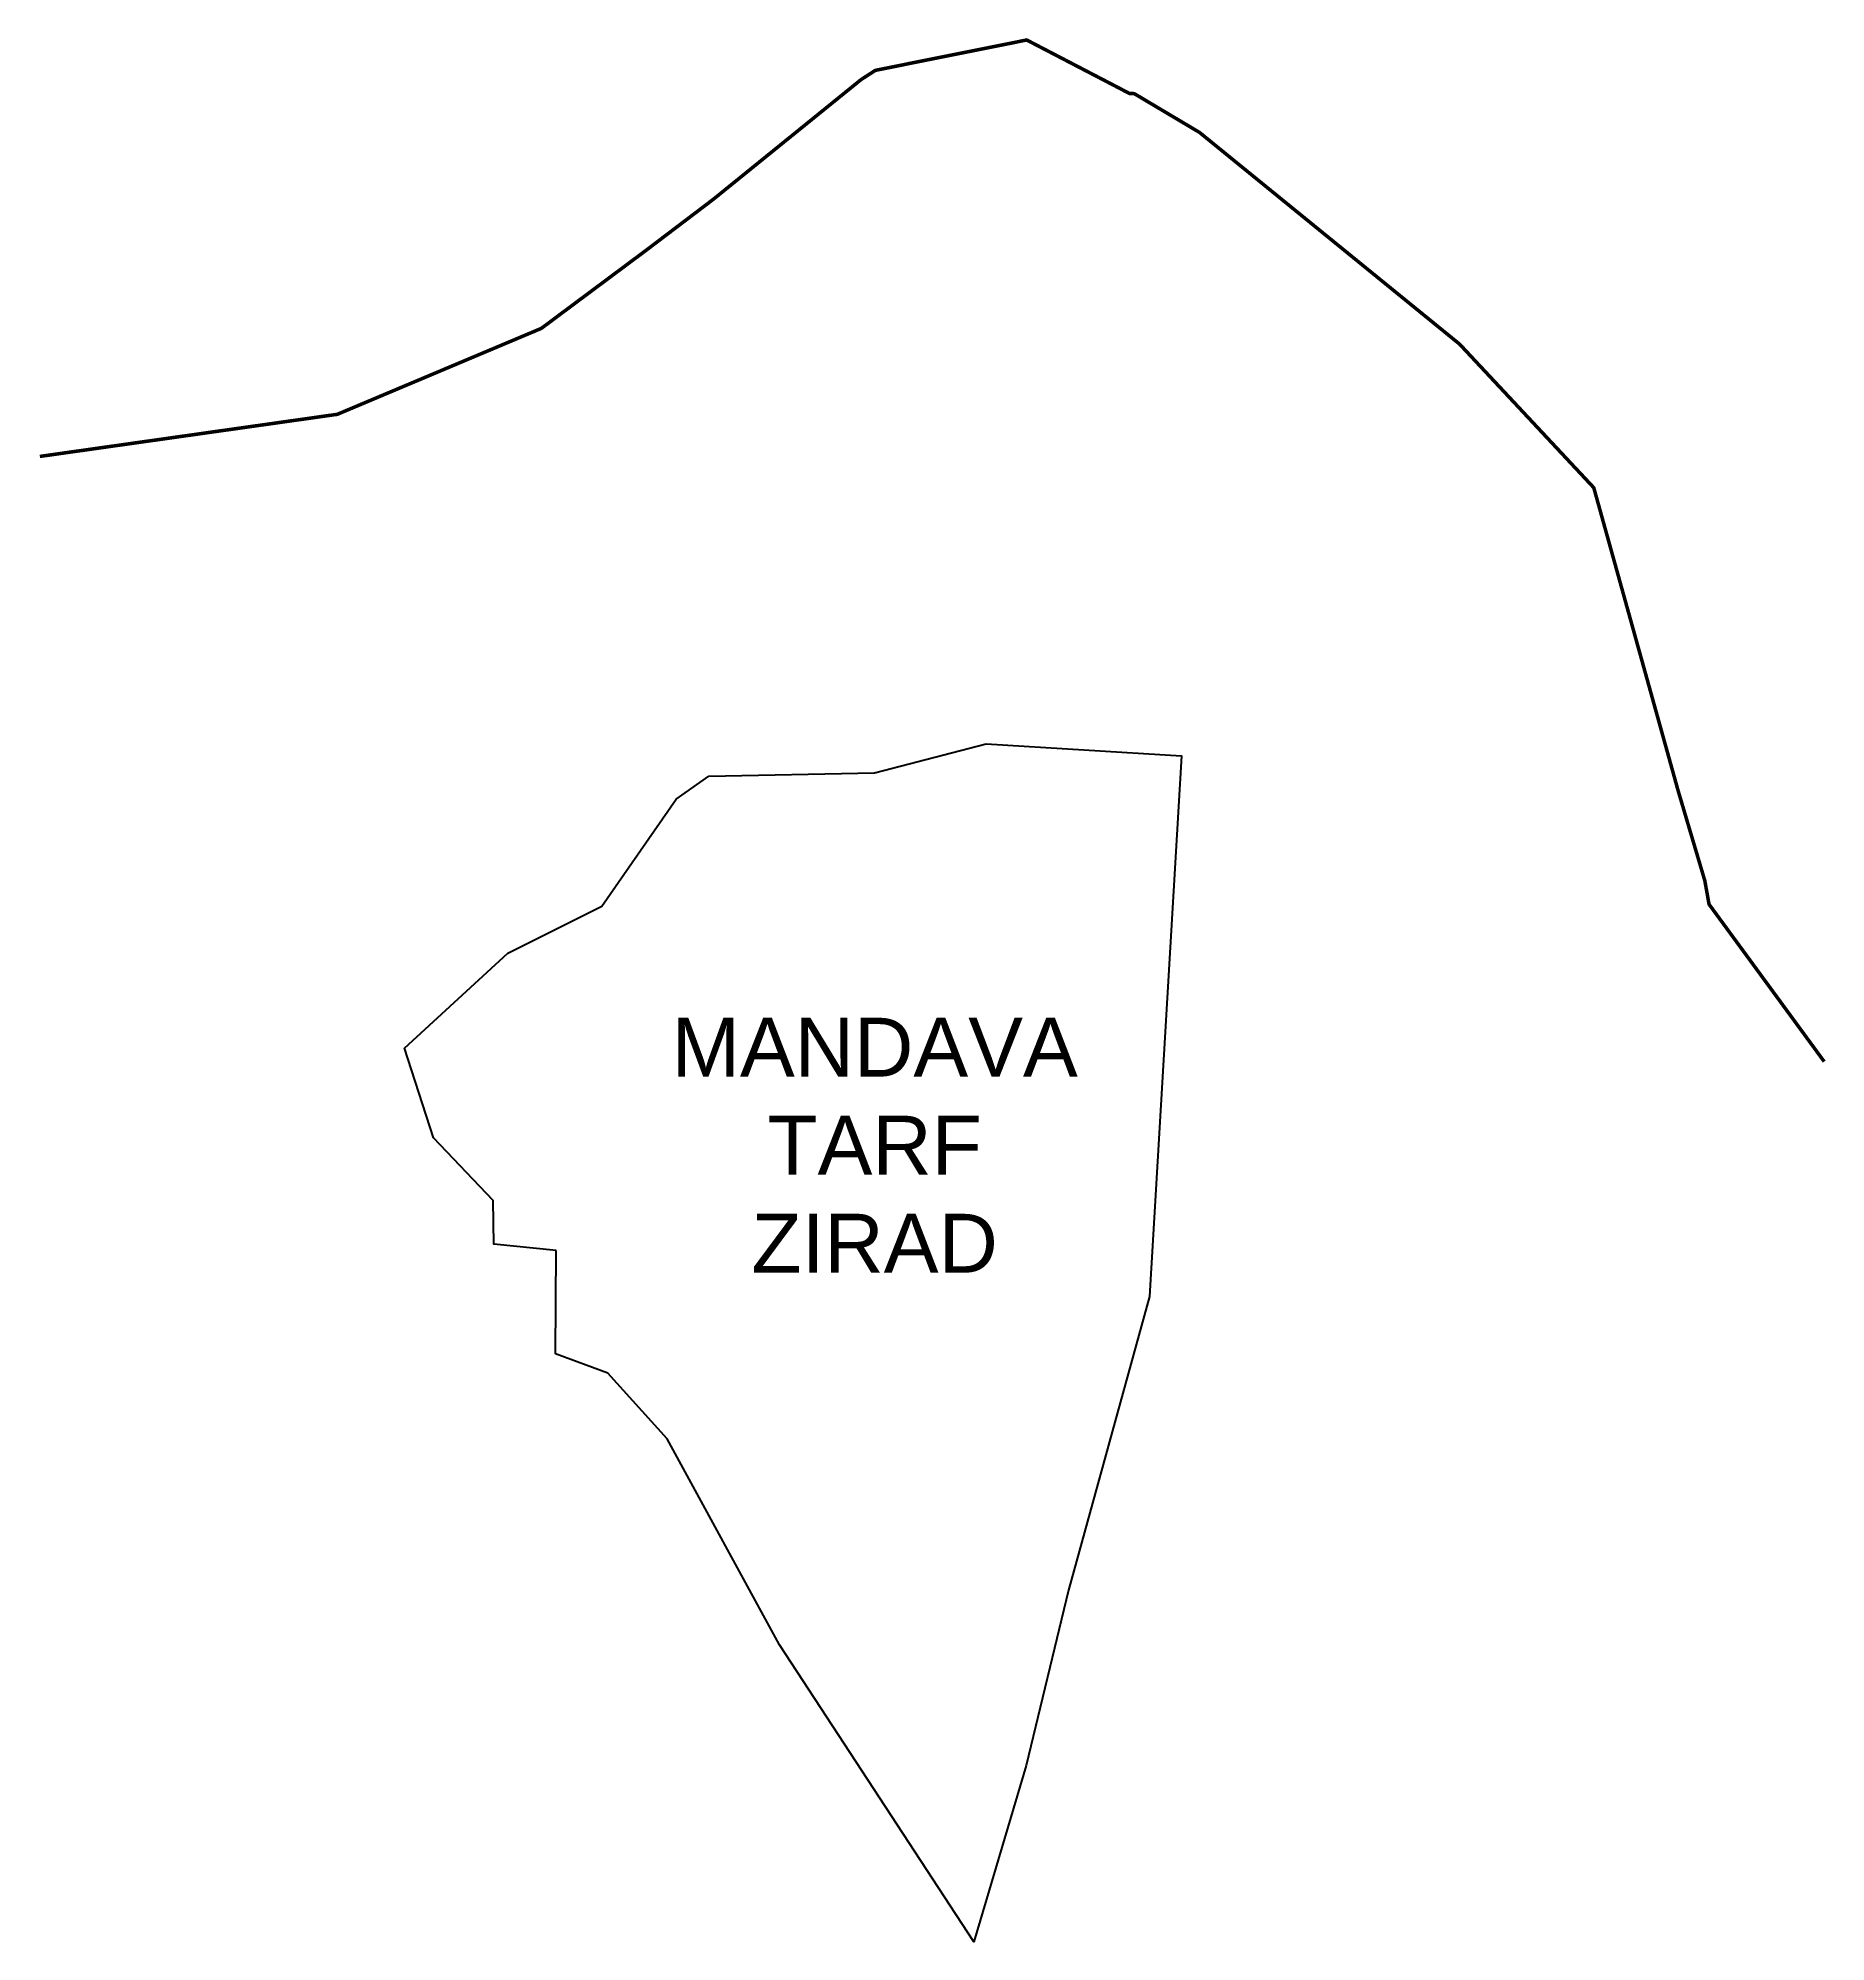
# Model space of a CAD drawing. Header units: metres. Extents: x 277965 to 279485, y 2079006 to 2080625.
import ezdxf

# ---------------------------------------------------------------- set-up
doc = ezdxf.new("R2010")
doc.units = ezdxf.units.M
for name, color, linetype in [('LOW TIDE LINE', 5, 'Continuous'), ('village', 3, 'Continuous'), ('VILLAGE NAME', 250, 'Continuous')]:
    doc.layers.add(name, color=color, linetype=linetype)
doc.styles.get("Standard").update_dxf_attribs({"font": 'calibri.ttf'})

msp = doc.modelspace()

# ---------------------------------------------------------------- linework, layer by layer
at = {"color": 3, "flags": 128}
msp.add_lwpolyline([(278507.3, 2079977.6), (278535, 2079997.3)], dxfattribs=at)
at = {"layer": 'LOW TIDE LINE', "lineweight": 0}
msp.add_lwpolyline([(277966.3, 2080269.1, 3, 3, 0), (278219.2, 2080304.9, 3, 3, 0), (278392.7, 2080378, 3, 3, 0), (278481.9, 2080444.5, 3, 3, 0), (278538.7, 2080487.6, 3, 3, 0), (278664.6, 2080589.6, 3, 3, 0), (278676.7, 2080597.4, 3, 3, 0), (278805.3, 2080623.2, 3, 3, 0), (278876.8, 2080586, 3, 3, 0), (278892.7, 2080577.7, 3, 3, 0), (278896.7, 2080577.6, 3, 3, 0), (278952.2, 2080544.6, 3, 3, 0), (279173.3, 2080364.6, 3, 3, 0), (279287.4, 2080242.5, 3, 3, 0), (279359.1, 2079984.9, 3, 3, 0), (279381.8, 2079908.4, 3, 3, 0), (279385.4, 2079888.3, 3, 3, 0), (279483.3, 2079754.5, 3, 3, 0)], format="xyseb", dxfattribs=at)
at = {"layer": 'village', "color": 3, "true_color": 0x00ff00}
for points in [[(278535, 2079997.3, 0), (278676, 2080000, 0), (278770.8, 2080024.7, 0), (278936.8, 2080014.5, 0), (278909.7, 2079554.9, 0), (278840.8, 2079305, 0), (278804.8, 2079156.1, 0), (278760.3, 2079006, 0), (278595, 2079258.5, 0), (278499.5, 2079433.7, 0), (278449.2, 2079489.6, 0), (278404.8, 2079506.1, 0), (278405.2, 2079594, 0)], [(278405.2, 2079594, 0), (278352.3, 2079599.4, 0), (278351.7, 2079636.5, 0), (278300.9, 2079689.6, 0), (278276.4, 2079766, 0), (278364.2, 2079846.7, 0), (278444.1, 2079886.8, 0), (278507.3, 2079977.6, 0)]]:
    msp.add_polyline3d(points, dxfattribs=at)

# ---------------------------------------------------------------- texts
at = {"layer": 'VILLAGE NAME', "insert": (278432.9, 2079791.8), "char_height": 50, "attachment_point": 1}
msp.add_mtext_dynamic_manual_height_columns('\\pxqc;{\\fArial|b0|i0|c0|p34;MANDAVA\\PTARF\\PZIRAD}', width=486.244, gutter_width=363.7, heights=[0], dxfattribs=at)

doc.saveas('drawing.dxf')
